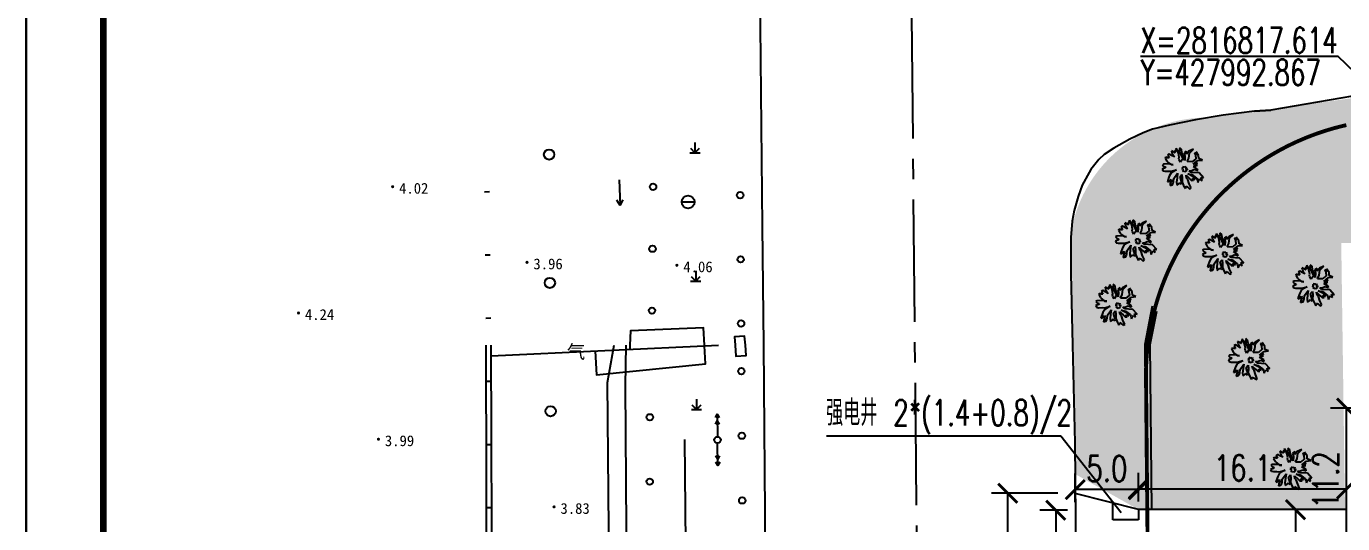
# Model space of a CAD drawing. Header units: millimetres. Extents: x 397874 to 6871063, y -8 to 5775840.
# Drawn here: x 428904.9 to 429007.4, y 2812998.6 to 2813037.3 of the extents above; entities that cross this region are included whole.
import ezdxf
from ezdxf.enums import TextEntityAlignment as Align

# ---------------------------------------------------------------- set-up
doc = ezdxf.new("R2010")
doc.units = ezdxf.units.MM
doc.header["$LTSCALE"] = 1000
for name, pattern in [('2', [0]), ('ACAD_ISO10W100', [18, 12, -3, 0, -3]), ('CENTER2', [28.575, 19.05, -3.175, 3.175, -3.175]), ('CONTINOUS', [0])]:
    doc.linetypes.add(name, pattern=pattern)
doc.layers.add('FRAME', color=3, linetype='Continuous', lineweight=18)
for name, color, linetype in [('GRASST', 62, 'Continuous'), ('T1', 92, 'Continuous'), ('坐标层', 7, 'Continuous'), ('居民地线', 2, 'Continuous'), ('植被线', 3, 'Continuous'), ('植被面', 3, 'Continuous'), ('水系线', 5, 'Continuous'), ('管线注记', 4, 'Continuous'), ('管线点', 4, 'Continuous'), ('管线线', 4, 'Continuous'), ('规划路中心线（FQ）', 2, 'Continuous'), ('规划路边线（FQ）', 7, 'Continuous'), ('高程点', 31, 'Continuous')]:
    doc.layers.add(name, color=color, linetype=linetype)
doc.styles.add('DIM', font='txt')
doc.styles.add('DMHT', font='simhei.ttf')
doc.styles.add('dxfs', font='txt.shx', dxfattribs={"width": 0.7, "bigfont": 'dxfs.shx'})
doc.styles.add('GXST', font='')
doc.styles.add('HZTXT', font='txt.shx', dxfattribs={"width": 0.75, "bigfont": 'hzdx.shx'})
doc.styles.get('GXST').set_extended_font_data('宋体')
doc.linetypes.add('629', pattern='A,4.5,-0.25,[162,SSAAA.SHX,S=0.5,R=0,X=0,Y=0],-0.25', length=5)
doc.dimstyles.new('ISO-25', dxfattribs={"dimtxt": 2, "dimasz": 0.75, "dimexe": 1.25, "dimexo": 0.625, "dimtad": 1, "dimdec": 1, "dimdsep": 46, "dimtxsty": 'HZTXT', "dimblk": 'ARCHTICK', "dimcen": 2.5, "dimadec": 0, "dimazin": 0, "dimtfac": 1, "dimtdec": 1, "dimtmove": 0, "dimatfit": 3, "dimldrblk": 'ARCHTICK', "dimfxl": 1, "dimarcsym": 0})

# ---------------------------------------------------------------- blocks, each defined once
blk = doc.blocks.new('LV-5-1')
at = {"layer": 'T1', "color": 92, "linetype": 'Continuous'}
for p, q in [((-0.731, 0.916), (-0.701, 0.733)), ((-0.548, 0.855), (-0.731, 0.916)), ((-0.516, 1.342), (-0.547, 1.19)), ((-0.547, 1.19), (-0.487, 1.068)), ((-0.395, 1.25), (-0.516, 1.342)), ((-0.487, 1.068), (-0.426, 1.007)), ((-0.426, 1.007), (-0.243, 0.884)), ((-0.304, 1.098), (-0.395, 1.25)), ((-0.182, 1.067), (-0.304, 1.098)), ((-0.211, 1.372), (-0.242, 1.189)), ((-0.242, 1.189), (-0.182, 1.067)), ((-0.15, 1.311), (-0.211, 1.372)), ((0.062, 1.066), (-0.15, 1.311)), ((0.183, 0.852), (0.062, 1.066)), ((0.367, 0.943), (0.275, 0.791)), ((0.489, 1.156), (0.367, 0.943)), ((0.581, 1.248), (0.489, 1.156)), ((0.703, 1.247), (0.581, 1.248)), ((0.672, 1.034), (0.703, 1.247)), ((0.702, 0.973), (0.672, 1.034)), ((0.824, 1.064), (0.702, 0.973)), ((0.793, 0.698), (0.946, 1.003)), ((0.946, 1.094), (0.824, 1.064)), ((0.946, 1.003), (0.946, 1.094)), ((-1.19, 0.369), (-1.373, 0.309)), ((-1.373, 0.309), (-1.373, 0.187)), ((-1.373, 0.187), (-1.068, 0.155)), ((-1.22, 0.552), (-1.098, 0.43)), ((-0.976, 0.551), (-1.22, 0.552)), ((-1.098, 0.43), (-1.19, 0.369)), ((-1.068, 0.155), (-0.764, 0.093)), ((-0.732, 0.52), (-0.976, 0.551)), ((-0.671, 0.672), (-0.823, 0.642)), ((-0.823, 0.642), (-0.762, 0.581)), ((-0.764, 0.093), (-0.642, 0.123)), ((-0.459, 0.062), (-0.764, -0.029)), ((-0.762, 0.581), (-0.58, 0.52)), ((-0.489, 0.367), (-0.732, 0.52)), ((-0.701, 0.733), (-0.671, 0.672)), ((-0.642, 0.123), (-0.459, 0.062)), ((-0.58, 0.52), (-0.336, 0.458)), ((-0.305, 0.671), (-0.548, 0.855)), ((-0.276, 0.275), (-0.489, 0.367)), ((-0.336, 0.458), (-0.276, 0.275)), ((-0.062, 0.487), (-0.305, 0.671)), ((-0.246, 0), (-0.216, -0.03)), ((-0.154, 0), (-0.246, 0)), ((-0.243, 0.884), (-0.062, 0.487)), ((-0.154, 0.092), (-0.154, 0)), ((-0.032, 0.091), (-0.154, 0.092)), ((0.028, 0.03), (-0.032, 0.091)), ((0.09, 0.091), (0.028, 0.03)), ((0.059, -0.001), (0.09, 0.091)), ((0.275, 0.791), (0.182, 0.426)), ((0.182, 0.426), (0.183, 0.578)), ((0.183, 0.578), (0.183, 0.852)), ((0.578, 0.455), (0.793, 0.698)), ((0.67, 0.577), (0.578, 0.455)), ((0.884, 0.667), (0.67, 0.577)), ((1.006, 0.698), (0.884, 0.667)), ((1.004, 0.118), (1.187, 0.24)), ((1.126, 0.149), (1.004, 0.118)), ((1.25, 0.697), (1.006, 0.698)), ((1.248, 0.148), (1.126, 0.149)), ((1.127, 0.453), (1.188, 0.545)), ((1.31, 0.453), (1.127, 0.453)), ((1.187, 0.24), (1.34, 0.331)), ((1.188, 0.545), (1.28, 0.636)), ((1.217, -0.065), (1.461, 0.087)), ((1.339, 0.117), (1.248, 0.148)), ((1.28, 0.636), (1.25, 0.697)), ((1.34, 0.453), (1.31, 0.453)), ((1.461, 0.087), (1.339, 0.117)), ((1.34, 0.331), (1.34, 0.453)), ((-1.132, -0.607), (-1.315, -0.697)), ((-1.315, -0.697), (-1.071, -0.759)), ((-1.283, -0.393), (-1.132, -0.607)), ((-1.101, -0.454), (-1.283, -0.393)), ((-1.071, -0.759), (-1.193, -0.881)), ((-1.193, -0.881), (-0.766, -0.791)), ((-0.979, -0.455), (-1.101, -0.454)), ((-0.947, -0.089), (-1.009, -0.211)), ((-0.856, -0.181), (-1.009, -0.333)), ((-1.009, -0.211), (-0.856, -0.181)), ((-1.009, -0.333), (-0.765, -0.303)), ((-0.613, -0.303), (-0.979, -0.455)), ((-0.764, -0.029), (-0.947, -0.089)), ((-0.766, -0.791), (-0.46, -0.334)), ((-0.765, -0.303), (-0.429, -0.091)), ((-0.429, -0.091), (-0.613, -0.303)), ((-0.4, -0.639), (-0.584, -0.791)), ((-0.584, -0.791), (-0.492, -0.822)), ((-0.492, -0.822), (-0.187, -0.67)), ((-0.46, -0.334), (-0.308, -0.274)), ((-0.369, -0.396), (-0.4, -0.639)), ((-0.308, -0.274), (-0.369, -0.396)), ((-0.187, -0.67), (-0.309, -0.792)), ((-0.309, -0.792), (-0.157, -0.701)), ((-0.157, -0.701), (-0.249, -0.945)), ((-0.249, -0.945), (-0.157, -0.792)), ((-0.216, -0.03), (-0.216, -0.152)), ((-0.216, -0.152), (-0.155, -0.122)), ((-0.157, -0.792), (-0.127, -1.036)), ((-0.155, -0.122), (-0.155, -0.244)), ((-0.155, -0.244), (-0.124, -0.152)), ((-0.127, -1.036), (-0.065, -0.732)), ((-0.124, -0.152), (0.028, -0.244)), ((-0.065, -0.732), (-0.006, -1.128)), ((-0.033, -0.183), (0.089, -0.153)), ((0.028, -0.244), (-0.033, -0.183)), ((0.15, -0.031), (0.059, -0.001)), ((0.059, -0.123), (0.15, -0.031)), ((0.089, -0.153), (0.059, -0.123)), ((0.118, -0.763), (0.301, -0.459)), ((0.178, -1.068), (0.118, -0.763)), ((0.301, -0.459), (0.453, -0.672)), ((0.453, -0.672), (0.727, -0.887)), ((0.454, -0.368), (1.002, -0.461)), ((0.697, -0.521), (0.454, -0.368)), ((0.607, -0.307), (0.485, -0.063)), ((0.485, -0.063), (0.668, -0.063)), ((1.155, -0.339), (0.607, -0.307)), ((0.668, -0.063), (0.76, -0.094)), ((0.911, -0.582), (0.697, -0.521)), ((0.727, -0.887), (0.817, -1.253)), ((0.758, -0.673), (0.94, -0.765)), ((0.849, -0.917), (0.758, -0.673)), ((0.76, -0.094), (0.82, -0.155)), ((0.82, -0.155), (1.094, -0.248)), ((0.94, -0.765), (0.911, -0.582)), ((1.002, -0.461), (1.215, -0.553)), ((1.094, -0.248), (1.277, -0.279)), ((1.277, -0.401), (1.155, -0.339)), ((1.155, -0.431), (1.277, -0.401)), ((1.368, -0.492), (1.155, -0.431)), ((1.215, -0.553), (1.368, -0.492)), ((1.339, -0.065), (1.217, -0.065)), ((1.247, -0.126), (1.339, -0.065)), ((1.369, -0.127), (1.247, -0.126)), ((1.277, -0.279), (1.46, -0.279)), ((1.278, -0.157), (1.369, -0.127)), ((1.4, -0.157), (1.278, -0.157)), ((1.338, -0.187), (1.4, -0.157)), ((1.46, -0.279), (1.338, -0.187)), ((-0.006, -1.128), (-0.128, -1.402)), ((-0.128, -1.402), (0.086, -1.25)), ((0.086, -1.25), (0.268, -1.342)), ((0.391, -1.16), (0.178, -1.068)), ((0.268, -1.342), (0.573, -1.313)), ((0.39, -1.282), (0.573, -1.191)), ((0.573, -1.313), (0.39, -1.282)), ((0.573, -1.191), (0.391, -1.16)), ((0.817, -1.253), (0.849, -0.917))]:
    blk.add_line(p, q, dxfattribs=at)
at = {"layer": 'T1', "color": 92, "linetype": 'Continuous', "style": 'DIM', "flags": 1}
for tag in ['XVALUE', 'YVALUE']:
    blk.add_attdef(tag, (0.028, 0.03), '', height=0.00002, rotation=359.82544, dxfattribs=at)
blk = doc.blocks.new('532100')
at = {"color": 0, "linetype": 'Continuous', "lineweight": -3, "flags": 128}
blk.add_lwpolyline([(-1, 0), (1, 0)], dxfattribs=at)
at = {"color": 0, "linetype": 'Continuous', "lineweight": -3}
blk.add_circle((0, 0), 1, dxfattribs=at)
blk = doc.blocks.new('6711002')
at = {"color": 0, "linetype": 'Continuous', "flags": 128}
for points in [[(0, 0), (4, 0)], [(4, 0), (3.13, 0.5)], [(4, 0), (3.13, -0.5)]]:
    blk.add_lwpolyline(points, dxfattribs=at)
blk = doc.blocks.new('831000')
at = {"linetype": '2'}
h = blk.add_hatch(color=0, dxfattribs=at)
edge = h.paths.add_edge_path(flags=0)
edge.add_arc((0, 0), 0.25, 0, 360)
blk = doc.blocks.new('954200')
at = {"color": 0, "linetype": 'Continuous', "lineweight": -3, "flags": 128}
for points in [[(-0.8, 0), (0.8, 0)], [(-0.707, 0.707), (0, 0)], [(0, 1.6), (0, 0), (0.707, 0.707)]]:
    blk.add_lwpolyline(points, dxfattribs=at)
blk = doc.blocks.new('931300')
at = {"color": 0, "linetype": 'Continuous', "lineweight": -3}
blk.add_circle((0, 0), 0.8, dxfattribs=at)
blk = doc.blocks.new('9376010')
at = {"color": 0, "linetype": 'Continuous'}
blk.add_circle((0, 0), 0.5, dxfattribs=at)
blk = doc.blocks.new('5113010')
at = {"color": 0, "linetype": 'Continuous', "flags": 128}
for points in [[(4, 0), (0.5, 0)], [(2.48, 0.3), (3, 0), (2.48, -0.3)], [(3.48, 0.3), (4, 0), (3.48, -0.3)]]:
    blk.add_lwpolyline(points, dxfattribs=at)
blk = doc.blocks.new('513200')
at = {"color": 0, "linetype": 'Continuous', "lineweight": -3}
blk.add_circle((0, 0), 0.5, dxfattribs=at)
blk = doc.blocks.new('a1-25')
at = {"layer": 'FRAME', "lineweight": 18}
for p, q in [((432556.65, 2815900.96), (432556.65, 2815059.96)), ((432566.65, 2815875.96), (432566.65, 2815069.96))]:
    blk.add_line(p, q, dxfattribs=at)
blk = doc.blocks.new('_ArchTick')
at = {"color": 0, "linetype": 'ByBlock', "const_width": 0.15}
blk.add_lwpolyline([(-0.5, -0.5), (0.5, 0.5)], dxfattribs=at)
blk = doc.blocks.new('*D771')
at = {"color": 0, "linetype": 'CONTINOUS', "lineweight": -2, "transparency": 16777216}
for p, q in [((429008.57, 2813007.57), (429006.49, 2813007.57)), ((429007.74, 2812996.37), (429007.74, 2813007.57)), ((429008.57, 2812996.37), (429006.49, 2812996.37))]:
    blk.add_line(p, q, dxfattribs=at)
at = {"layer": 'Defpoints', "color": 0, "linetype": 'CONTINOUS', "transparency": 16777216}
for p in [(429007.74, 2813007.57), (429009.19, 2813007.57), (429009.19, 2812996.37)]:
    blk.add_point(p, dxfattribs=at)
at = {"color": 0, "linetype": 'CONTINOUS', "lineweight": -2, "transparency": 16777216, "xscale": 1.5, "yscale": 1.5, "zscale": 1.5}
for p, rotation in [((429007.74, 2813007.57), 90), ((429007.74, 2812996.37), 270)]:
    blk.add_blockref('_ArchTick', p, dxfattribs=dict(at, rotation=rotation))
at = {"color": 0, "linetype": 'CONTINOUS', "transparency": 16777216, "insert": (429006.12, 2813001.97), "char_height": 2, "attachment_point": 5, "rotation": 90, "style": 'HZTXT'}
blk.add_mtext('11.2', dxfattribs=at)
blk = doc.blocks.new('_None')
blk = doc.blocks.new('*D775')
at = {"color": 0, "linetype": 'CONTINOUS', "lineweight": -2, "transparency": 16777216}
for p, q in [((429007.12, 2812999.67), (429002.51, 2812999.67)), ((429003.76, 2812999.67), (429003.76, 2812986.57)), ((429006.99, 2812986.57), (429002.51, 2812986.57))]:
    blk.add_line(p, q, dxfattribs=at)
at = {"layer": 'Defpoints', "color": 0, "linetype": 'CONTINOUS', "transparency": 16777216}
for p in [(429007.74, 2812999.67), (429003.76, 2812986.57), (429007.62, 2812986.57)]:
    blk.add_point(p, dxfattribs=at)
at = {"color": 0, "linetype": 'CONTINOUS', "lineweight": -2, "transparency": 16777216, "xscale": 1.5, "yscale": 1.5, "zscale": 1.5}
for p, rotation in [((429003.76, 2812999.67), 90), ((429003.76, 2812986.57), 270)]:
    blk.add_blockref('_ArchTick', p, dxfattribs=dict(at, rotation=rotation))
at = {"color": 0, "linetype": 'CONTINOUS', "transparency": 16777216, "insert": (429002.14, 2812993.12), "char_height": 2, "attachment_point": 5, "rotation": 90, "style": 'HZTXT'}
blk.add_mtext('13.1', dxfattribs=at)
blk = doc.blocks.new('*D776')
at = {"color": 0, "linetype": 'CONTINOUS', "lineweight": -2, "transparency": 16777216}
for p, q in [((428985.98, 2812999.62), (428983.83, 2812999.62)), ((428985.08, 2812999.62), (428985.08, 2812982.22)), ((428984.52, 2812982.22), (428983.83, 2812982.22))]:
    blk.add_line(p, q, dxfattribs=at)
at = {"layer": 'Defpoints', "color": 0, "linetype": 'CONTINOUS', "transparency": 16777216}
for p in [(428986.6, 2812999.62), (428985.08, 2812982.22), (428985.15, 2812982.22)]:
    blk.add_point(p, dxfattribs=at)
at = {"color": 0, "linetype": 'CONTINOUS', "lineweight": -2, "transparency": 16777216, "xscale": 1.5, "yscale": 1.5, "zscale": 1.5}
for p, rotation in [((428985.08, 2812999.62), 90), ((428985.08, 2812982.22), 270)]:
    blk.add_blockref('_ArchTick', p, dxfattribs=dict(at, rotation=rotation))
at = {"color": 0, "linetype": 'CONTINOUS', "transparency": 16777216, "insert": (428983.46, 2812990.92), "char_height": 2, "attachment_point": 5, "rotation": 90, "style": 'HZTXT'}
blk.add_mtext('17.4', dxfattribs=at)
blk = doc.blocks.new('*D777')
at = {"color": 0, "linetype": 'CONTINOUS', "lineweight": -2, "transparency": 16777216}
for p, q in [((428985.23, 2813000.94), (428980.08, 2813000.94)), ((428981.33, 2812982.22), (428981.33, 2813000.94)), ((428986.15, 2812982.22), (428980.08, 2812982.22))]:
    blk.add_line(p, q, dxfattribs=at)
at = {"layer": 'Defpoints', "color": 0, "linetype": 'CONTINOUS', "transparency": 16777216}
for p in [(428981.33, 2813000.94), (428985.86, 2813000.94), (428986.78, 2812982.22)]:
    blk.add_point(p, dxfattribs=at)
at = {"color": 0, "linetype": 'CONTINOUS', "lineweight": -2, "transparency": 16777216, "xscale": 1.5, "yscale": 1.5, "zscale": 1.5}
for p, rotation in [((428981.33, 2813000.94), 90), ((428981.33, 2812982.22), 270)]:
    blk.add_blockref('_ArchTick', p, dxfattribs=dict(at, rotation=rotation))
at = {"color": 0, "linetype": 'CONTINOUS', "transparency": 16777216, "insert": (428979.71, 2812991.58), "char_height": 2, "attachment_point": 5, "rotation": 90, "style": 'HZTXT'}
blk.add_mtext('18.7', dxfattribs=at)
blk = doc.blocks.new('*D778')
at = {"color": 0, "linetype": 'CONTINOUS', "lineweight": -2, "transparency": 16777216}
for p, q in [((428991.52, 2813000.3), (428991.52, 2813002.54)), ((429007.74, 2813000.3), (429007.74, 2813002.54)), ((428991.52, 2813001.29), (429007.74, 2813001.29))]:
    blk.add_line(p, q, dxfattribs=at)
at = {"layer": 'Defpoints', "color": 0, "linetype": 'CONTINOUS', "transparency": 16777216}
for p in [(429007.74, 2813001.29), (428991.52, 2812999.67), (429007.74, 2812999.67)]:
    blk.add_point(p, dxfattribs=at)
at = {"color": 0, "linetype": 'CONTINOUS', "lineweight": -2, "transparency": 16777216, "xscale": 1.5, "yscale": 1.5, "zscale": 1.5, "rotation": 180}
blk.add_blockref('_ArchTick', (428991.52, 2813001.29), dxfattribs=at)
at = {"color": 0, "linetype": 'CONTINOUS', "lineweight": -2, "transparency": 16777216, "xscale": 1.5, "yscale": 1.5, "zscale": 1.5}
blk.add_blockref('_ArchTick', (429007.74, 2813001.29), dxfattribs=at)
at = {"color": 0, "linetype": 'CONTINOUS', "transparency": 16777216, "insert": (428999.63, 2813002.92), "char_height": 2, "attachment_point": 5, "style": 'HZTXT'}
blk.add_mtext('16.1', dxfattribs=at)
blk = doc.blocks.new('*D779')
at = {"color": 0, "linetype": 'CONTINOUS', "lineweight": -2, "transparency": 16777216}
for p, q in [((428986.6, 2813000.25), (428986.6, 2813002.48)), ((428991.52, 2813000.3), (428991.52, 2813002.48)), ((428991.52, 2813001.23), (428986.6, 2813001.23))]:
    blk.add_line(p, q, dxfattribs=at)
at = {"layer": 'Defpoints', "color": 0, "linetype": 'CONTINOUS', "transparency": 16777216}
for p in [(428986.6, 2813001.23), (428986.6, 2812999.62), (428991.52, 2812999.67)]:
    blk.add_point(p, dxfattribs=at)
at = {"color": 0, "linetype": 'CONTINOUS', "lineweight": -2, "transparency": 16777216, "xscale": 1.5, "yscale": 1.5, "zscale": 1.5, "rotation": 180}
blk.add_blockref('_ArchTick', (428986.6, 2813001.23), dxfattribs=at)
at = {"color": 0, "linetype": 'CONTINOUS', "lineweight": -2, "transparency": 16777216, "xscale": 1.5, "yscale": 1.5, "zscale": 1.5}
blk.add_blockref('_ArchTick', (428991.52, 2813001.23), dxfattribs=at)
at = {"color": 0, "linetype": 'CONTINOUS', "transparency": 16777216, "insert": (428989.06, 2813002.86), "char_height": 2, "attachment_point": 5, "style": 'HZTXT'}
blk.add_mtext('5.0', dxfattribs=at)

msp = doc.modelspace()

# ---------------------------------------------------------------- hatches: boundary and pattern name
at = {"linetype": 'CONTINOUS'}
h = msp.add_hatch(dxfattribs=at)
h.set_pattern_fill('GRASS', color=3, scale=0.054, style=0)
h.set_pattern_definition([(90, (428986.3004, 2813005.5612), (-0.969867, 0.969867), [0.257175, -1.682559]), (45, (428986.3004, 2813005.5612), (-0.969868, 0.969868), [0.257175, -1.114425]), (135, (428986.3004, 2813005.5612), (-0.969868, -0.969868), [0.257175, -1.114425])])
edge = h.paths.add_edge_path()
edge.add_line((429160.371, 2813020.845), (429160.344, 2813023.212))
edge.add_line((429160.344, 2813023.212), (429158.865, 2813029.9))
edge.add_arc((429152.734, 2813028.545), 6.279, 12.46762, 66.82054)
edge.add_line((429155.206, 2813034.317), (429109.922, 2813034.317))
edge.add_line((429109.922, 2813034.317), (429053.008, 2813034.292))
edge.add_line((429053.008, 2813034.292), (429035.822, 2813034.266))
edge.add_line((429035.822, 2813034.266), (429028.309, 2813034.449))
edge.add_line((429028.309, 2813034.449), (428997.044, 2813030.215))
edge.add_arc((428996.897, 2813019.415), 10.8, 89.21672, 168.84395)
edge.add_line((428986.3, 2813021.505), (428986.574, 2813002.446))
edge.add_line((428986.574, 2813002.446), (428991.516, 2812999.672))
edge.add_line((428991.516, 2812999.672), (429007.616, 2812999.672))
edge.add_line((429007.616, 2812999.672), (429007.323, 2813020.432))
edge.add_line((429007.323, 2813020.432), (429160.371, 2813020.845))

# ---------------------------------------------------------------- linework, layer by layer
at = {"color": 3, "linetype": 'CONTINOUS'}
for p, q in [((429000.556, 2813030.704), (429001.837, 2813030.78)), ((429006.023, 2813029.171), (429006.023, 2813029.163)), ((428991.516, 2812999.672), (428986.59, 2813000.923)), ((428989.516, 2812998.872), (428989.514, 2813000.18)), ((429007.744, 2812999.672), (428991.516, 2812999.672)), ((428991.516, 2812999.672), (428991.516, 2812998.872)), ((428991.516, 2812998.872), (428989.516, 2812998.872))]:
    msp.add_line(p, q, dxfattribs=at)
msp.add_lwpolyline([(429261.258, 2813099.898), (429261.258, 2812595.298), (428904.858, 2812595.298), (428904.858, 2813099.898)], close=True)
at = {"color": 3, "linetype": 'CONTINOUS', "const_width": 0.5}
msp.add_lwpolyline([(428910.858, 2812601.298), (429255.258, 2812601.298), (429255.258, 2813084.898), (428910.858, 2813084.898), (428910.858, 2812601.298)], dxfattribs=at)
at = {"color": 1, "linetype": 'CENTER2', "ltscale": 0.0005, "flags": 128}
msp.add_lwpolyline([(428973.837, 2813038.115), (428976.78, 2812732.141)], dxfattribs=at)
msp.add_lwpolyline([(428973.837, 2813038.115), (428976.78, 2812732.141)], dxfattribs=at)
msp.add_lwpolyline([(428973.837, 2813038.115), (428976.78, 2812732.141)], dxfattribs=at)
msp.add_lwpolyline([(428973.837, 2813038.115), (428976.78, 2812732.141)], dxfattribs=at)
at = {"color": 1, "linetype": 'CONTINOUS', "const_width": 0.3}
msp.add_lwpolyline([(428994.482, 2812763.057), (428992.108, 2813009.92), (428992.107, 2813010.236), (428992.111, 2813010.552), (428992.121, 2813010.868), (428992.135, 2813011.184), (428992.154, 2813011.499), (428992.179, 2813011.814), (428992.208, 2813012.129), (428992.243, 2813012.443), (428992.282, 2813012.757), (428992.326, 2813013.07), (428992.375, 2813013.382), (428992.43, 2813013.694), (428992.489, 2813014.004), (428992.553, 2813014.314), (428992.621, 2813014.622), (428992.695, 2813014.93), (428992.774, 2813015.236), (428992.857, 2813015.541), (428992.945, 2813015.844), (428993.038, 2813016.146), (428993.136, 2813016.447), (428993.238, 2813016.746), (428993.346, 2813017.043), (428993.458, 2813017.339), (428993.574, 2813017.633), (428993.695, 2813017.925), (428993.821, 2813018.215), (428993.951, 2813018.503), (428994.086, 2813018.789), (428994.226, 2813019.072), (428994.369, 2813019.354), (428994.518, 2813019.633), (428994.67, 2813019.91), (428994.827, 2813020.184), (428994.989, 2813020.456), (428995.154, 2813020.725), (428995.324, 2813020.992), (428995.498, 2813021.256), (428995.676, 2813021.517), (428995.859, 2813021.775), (428996.045, 2813022.03), (428996.235, 2813022.283), (428996.43, 2813022.532), (428996.628, 2813022.778), (428996.83, 2813023.021), (428997.036, 2813023.261), (428997.246, 2813023.498), (428997.459, 2813023.731), (428997.676, 2813023.96), (428997.897, 2813024.186), (428998.121, 2813024.409), (428998.349, 2813024.629), (428998.58, 2813024.844), (428998.815, 2813025.056), (428999.053, 2813025.264), (428999.294, 2813025.469), (428999.538, 2813025.669), (428999.785, 2813025.866), (429000.036, 2813026.059), (429000.289, 2813026.247), (429000.546, 2813026.432), (429000.805, 2813026.613), (429001.068, 2813026.789), (429001.332, 2813026.962), (429001.6, 2813027.13), (429001.87, 2813027.294), (429002.143, 2813027.453), (429002.419, 2813027.609), (429002.696, 2813027.76), (429002.976, 2813027.906), (429003.259, 2813028.048), (429003.543, 2813028.186), (429003.83, 2813028.319), (429004.119, 2813028.447), (429004.41, 2813028.571), (429004.702, 2813028.691), (429004.997, 2813028.805), (429005.293, 2813028.915), (429005.591, 2813029.021), (429005.891, 2813029.121), (429006.192, 2813029.217), (429006.495, 2813029.308), (429006.799, 2813029.395), (429007.104, 2813029.476), (429007.411, 2813029.553), (429007.719, 2813029.625)], dxfattribs=at)
msp.add_lwpolyline([(428994.482, 2812763.057), (428992.108, 2813009.92), (428992.107, 2813010.236), (428992.111, 2813010.552), (428992.121, 2813010.868), (428992.135, 2813011.184), (428992.154, 2813011.499), (428992.179, 2813011.814), (428992.208, 2813012.129), (428992.243, 2813012.443), (428992.282, 2813012.757), (428992.326, 2813013.07), (428992.375, 2813013.382), (428992.43, 2813013.694), (428992.489, 2813014.004), (428992.553, 2813014.314), (428992.621, 2813014.622), (428992.695, 2813014.93), (428992.774, 2813015.236), (428992.857, 2813015.541), (428992.945, 2813015.844), (428993.038, 2813016.146), (428993.136, 2813016.447), (428993.238, 2813016.746), (428993.346, 2813017.043), (428993.458, 2813017.339), (428993.574, 2813017.633), (428993.695, 2813017.925), (428993.821, 2813018.215), (428993.951, 2813018.503), (428994.086, 2813018.789), (428994.226, 2813019.072), (428994.369, 2813019.354), (428994.518, 2813019.633), (428994.67, 2813019.91), (428994.827, 2813020.184), (428994.989, 2813020.456), (428995.154, 2813020.725), (428995.324, 2813020.992), (428995.498, 2813021.256), (428995.676, 2813021.517), (428995.859, 2813021.775), (428996.045, 2813022.03), (428996.235, 2813022.283), (428996.43, 2813022.532), (428996.628, 2813022.778), (428996.83, 2813023.021), (428997.036, 2813023.261), (428997.246, 2813023.498), (428997.459, 2813023.731), (428997.676, 2813023.96), (428997.897, 2813024.186), (428998.121, 2813024.409), (428998.349, 2813024.629), (428998.58, 2813024.844), (428998.815, 2813025.056), (428999.053, 2813025.264), (428999.294, 2813025.469), (428999.538, 2813025.669), (428999.785, 2813025.866), (429000.036, 2813026.059), (429000.289, 2813026.247), (429000.546, 2813026.432), (429000.805, 2813026.613), (429001.068, 2813026.789), (429001.332, 2813026.962), (429001.6, 2813027.13), (429001.87, 2813027.294), (429002.143, 2813027.453), (429002.419, 2813027.609), (429002.696, 2813027.76), (429002.976, 2813027.906), (429003.259, 2813028.048), (429003.543, 2813028.186), (429003.83, 2813028.319), (429004.119, 2813028.447), (429004.41, 2813028.571), (429004.702, 2813028.691), (429004.997, 2813028.805), (429005.293, 2813028.915), (429005.591, 2813029.021), (429005.891, 2813029.121), (429006.192, 2813029.217), (429006.495, 2813029.308), (429006.799, 2813029.395), (429007.104, 2813029.476), (429007.411, 2813029.553), (429007.719, 2813029.625)], dxfattribs=at)
at = {"layer": '坐标层', "color": 0, "linetype": 'Continuous'}
for p, q in [((428991.686, 2813035.003), (429007.056, 2813035.003)), ((429012.108, 2813030.111), (429007.056, 2813035.003)), ((428985.482, 2813005.389), (428967.21, 2813005.389)), ((428990.171, 2812999.413), (428985.482, 2813005.389))]:
    msp.add_line(p, q, dxfattribs=at)
at = {"layer": '居民地线', "color": 151, "linetype": 'Continuous', "lineweight": -3, "ltscale": 0.5}
for p, q in [((428992.038, 2813012.564), (428992.619, 2813015.534)), ((428992.438, 2813012.527), (428992.949, 2813015.136))]:
    msp.add_line(p, q, dxfattribs=at)
at = {"layer": '居民地线', "color": 151, "linetype": 'Continuous', "lineweight": -3, "ltscale": 0.5, "flags": 128}
for points in [[(428940.953, 2813024.414), (428940.553, 2813024.41)], [(428941.006, 2813019.493), (428940.606, 2813019.488)], [(428941.06, 2813014.571), (428940.66, 2813014.567)], [(428960.889, 2813012.469), (428960.833, 2813013.191), (428960.051, 2813013.12), (428960.091, 2813012.469)], [(428941.056, 2812938.28), (428940.981, 2812968.457), (428940.747, 2812991.019), (428940.681, 2813012.469)], [(428941.456, 2812938.281), (428941.381, 2812968.46), (428941.147, 2812991.022), (428941.081, 2813012.469)], [(428960.091, 2813012.469), (428960.143, 2813011.623), (428960.952, 2813011.681), (428960.889, 2813012.469)], [(428941.09, 2813009.649), (428940.69, 2813009.648)], [(428941.105, 2813004.727), (428940.705, 2813004.726)], [(428941.12, 2812999.805), (428940.72, 2812999.804)]]:
    msp.add_lwpolyline(points, dxfattribs=at)
at = {"layer": '居民地线', "color": 151, "linetype": 'Continuous', "lineweight": -3, "ltscale": 0.5}
for points in [[(428992.101, 2813005.561), (428992.038, 2813012.564)], [(428992.554, 2812999.672), (428992.438, 2813012.527)]]:
    msp.add_lwpolyline(points, dxfattribs=at)
at = {"layer": '水系线', "color": 151, "linetype": 'Continuous', "lineweight": -3, "ltscale": 0.5, "flags": 128}
for points in [[(428951.76, 2812812.469), (428951.446, 2812863.522), (428951.017, 2812912.59), (428950.153, 2813009.57), (428950.674, 2813012.469)], [(428951.583, 2813012.469), (428951.515, 2813009.305), (428952.199, 2812912.927), (428952.535, 2812863.734), (428952.791, 2812812.469)]]:
    msp.add_lwpolyline(points, dxfattribs=at)
at = {"layer": '管线线', "color": 151, "linetype": '629', "lineweight": -3, "ltscale": 0.5, "flags": 128}
for points in [[(428957.7, 2813012.469), (428957.636, 2813013.83), (428951.944, 2813013.586), (428951.893, 2813012.469)], [(428941.084, 2813011.642), (428958.803, 2813012.469)], [(428949.193, 2813012.02), (428949.279, 2813010.172), (428957.79, 2813011.027), (428957.702, 2813012.418), (428957.7, 2813012.469)], [(428951.893, 2813012.469), (428951.878, 2813012.146)]]:
    msp.add_lwpolyline(points, dxfattribs=at)
at = {"layer": '规划路中心线（FQ）', "color": 2, "linetype": 'ACAD_ISO10W100', "ltscale": 0.5, "flags": 128}
for points in [[(428962.316, 2813012.497), (428962.231, 2813021.754), (428962.063, 2813037.324), (428962.031, 2813059.848), (428961.739, 2813084.898)], [(429019.544, 2813033.401), (429017.593, 2813033.167), (429008.199, 2813031.877), (429001.837, 2813030.78)], [(429001.837, 2813030.78), (429000.556, 2813030.704), (428998.116, 2813030.387), (428995.973, 2813030.042), (428993.93, 2813029.608), (428992.618, 2813029.305), (428991.878, 2813029.02), (428990.853, 2813028.529), (428989.613, 2813027.835), (428988.848, 2813027.329), (428988.432, 2813026.953), (428987.819, 2813026.156), (428987.671, 2813025.922), (428987.129, 2813024.947), (428986.816, 2813024.07), (428986.503, 2813022.98), (428986.353, 2813022.149), (428986.247, 2813020.86), (428986.238, 2813019.472), (428986.254, 2813018.025), (428986.378, 2813012.497)], [(428964.047, 2812812.497), (428964.046, 2812813.664), (428963.925, 2812827.954), (428963.739, 2812855.85), (428963.53, 2812882.643), (428963.186, 2812917.641), (428962.871, 2812952.186), (428962.779, 2812960.442), (428962.555, 2812986.746), (428962.316, 2813012.497)], [(428986.378, 2813012.497), (428986.55, 2813004.86), (428986.739, 2812986.092), (428987.415, 2812917.999), (428988.117, 2812847.784), (428988.318, 2812814.087), (428988.35, 2812812.497)]]:
    msp.add_lwpolyline(points, dxfattribs=at)
at = {"layer": '规划路边线（FQ）', "color": 7, "linetype": 'Continuous', "ltscale": 0.5, "flags": 128}
msp.add_lwpolyline([(428956.149, 2813005.134), (428958.44, 2812766.984)], dxfattribs=at)

# ---------------------------------------------------------------- block references
at = {"color": 3, "linetype": 'CONTINOUS', "xscale": 0.6000000000000227, "yscale": 0.6000000000000227, "zscale": 0.6000000000000227}
msp.add_blockref('a1-25', (169370.869, 1123559.32), dxfattribs=at)
at = {"layer": 'GRASST', "xscale": 1.154735999051131, "yscale": 1.154735999051131, "zscale": 1.154735999051131, "rotation": 120.0001998542545}
for p in [(428995.023, 2813026.212), (428991.377, 2813020.605), (428998.156, 2813019.567), (429005.193, 2813017.094), (428989.846, 2813015.58), (429000.177, 2813011.345), (429003.471, 2813002.806)]:
    msp.add_blockref('LV-5-1', p, dxfattribs=at)
at = {"layer": '植被线', "color": 151}
for p, xscale, yscale, rotation in [((428953.697, 2813024.814), 0.5000000000487408, 0.5000000000487408, 269.4994297785914), ((428960.487, 2813024.165), 0.4999999997768182, 0.4999999997768182, 270.3806061462711), ((428953.655, 2813019.992), 0.5000000000487408, 0.5000000000487408, 269.4994297785914), ((428960.52, 2813019.166), 0.4999999997768182, 0.4999999997768182, 270.3806061462711), ((428953.613, 2813015.171), 0.5000000000487408, 0.5000000000487408, 269.4994297785914), ((428960.554, 2813014.167), 0.4999999997768182, 0.4999999997768182, 270.3806061462711), ((428960.578, 2813010.455), 0.4999999997768182, 0.4999999997768182, 270.3806061462711), ((428953.446, 2813006.866), 0.5000000001489485, 0.5000000001489485, 269.915333658003), ((428960.612, 2813005.421), 0.4999999997768182, 0.4999999997768182, 270.3806061462711), ((428953.438, 2813001.846), 0.5000000001489485, 0.5000000001489485, 269.915333658003), ((428960.645, 2813000.386), 0.4999999997768182, 0.4999999997768182, 270.3806061462711)]:
    msp.add_blockref('9376010', p, dxfattribs=dict(at, xscale=xscale, yscale=yscale, rotation=rotation))
at = {"layer": '植被面', "color": 151, "xscale": 0.5, "yscale": 0.5}
for name, p in [('954200', (428956.958, 2813027.47)), ('931300', (428945.594, 2813027.328)), ('954200', (428957.021, 2813017.472)), ('931300', (428945.656, 2813017.33)), ('931300', (428945.717, 2813007.332)), ('954200', (428957.083, 2813007.473))]:
    msp.add_blockref(name, p, dxfattribs=at)
at = {"layer": '水系线', "color": 151, "xscale": 0.5000000002325463, "yscale": 0.5000000002325463, "rotation": 272.2311775991215}
msp.add_blockref('6711002', (428951.055, 2813025.354), dxfattribs=at)
at = {"layer": '管线点', "color": 151, "xscale": 0.5, "yscale": 0.5}
msp.add_blockref('532100', (428956.428, 2813023.635), dxfattribs=at)
at = {"layer": '管线线', "color": 151}
for name, xscale, yscale, rotation in [('5113010', 0.4999999998358641, 0.4999999998358641, 90.55694979330423), ('513200', 0.5000000000425115, 0.5000000000425115, 90.64178756668801), ('5113010', 0.5000000000466867, 0.5000000000466867, 270.7266235255576)]:
    msp.add_blockref(name, (428958.717, 2813005.096), dxfattribs=dict(at, xscale=xscale, yscale=yscale, rotation=rotation))
at = {"layer": '高程点', "color": 151, "xscale": 0.5, "yscale": 0.5}
for p in [(428933.404, 2813024.825, 4.02), (428943.872, 2813018.933, 3.955), (428955.555, 2813018.705, 4.057), (428926.065, 2813014.987, 4.24), (428932.298, 2813005.153, 3.99), (428945.979, 2812999.88, 3.828)]:
    msp.add_blockref('831000', p, dxfattribs=at)

# ---------------------------------------------------------------- texts
at = {"color": 0, "linetype": 'CONTINOUS', "ltscale": 10, "style": 'dxfs', "width": 0.7}
for s, p in [('X=2816817.614', (428991.686, 2813035.233)), ('Y=427992.867', (428991.686, 2813032.726)), ('强电井 2*(1.4+0.8)/2', (428967.18, 2813006.211))]:
    msp.add_text(s, height=2, dxfattribs=at).set_placement(p)
at = {"layer": '管线注记', "color": 151, "style": 'GXST'}
msp.add_text('气', height=1.05, dxfattribs=at).set_placement((428947.691, 2813011.968), align=Align.MIDDLE_CENTER)
msp.add_text('气', height=1.05, dxfattribs=at).set_placement((428947.691, 2813011.968), align=Align.MIDDLE_CENTER)
at = {"layer": '高程点', "color": 151, "style": 'DMHT'}
for s, p in [('4.02', (428933.904, 2813025.124, 4.02)), ('3.96', (428944.372, 2813019.232, 3.955)), ('4.06', (428956.055, 2813019.004, 4.057)), ('4.24', (428926.565, 2813015.286, 4.24)), ('3.99', (428932.798, 2813005.452, 3.99)), ('3.83', (428946.479, 2813000.179, 3.828))]:
    msp.add_text(s, height=0.84, dxfattribs=at).set_placement(p, align=Align.TOP_LEFT)

# ---------------------------------------------------------------- dimensions: what is measured, and where the dimension line sits
at = {"color": 3, "linetype": 'CONTINOUS'}
for base, p1, p2, picture, middle in [((429007.744, 2813007.572), (429009.19, 2812996.372), (429009.19, 2813007.572), '*D771', (429006.119, 2813001.972)), ((428981.333, 2813000.944), (428986.777, 2812982.223), (428985.859, 2813000.944), '*D777', (428979.708, 2812991.584)), ((428985.081, 2812982.223), (428986.603, 2812999.622), (428985.15, 2812982.223), '*D776', (428983.456, 2812990.923)), ((429003.76, 2812986.572), (429007.744, 2812999.672), (429007.616, 2812986.572), '*D775', (429002.135, 2812993.122))]:
    dim = msp.add_linear_dim(base=base, p1=p1, p2=p2, angle=90, dimstyle='ISO-25', override={"dimasz": 1.5, "dimzin": 0, "dimldrblk": 'None'}, dxfattribs=at)
    dim.commit()
    dim.dimension.update_dxf_attribs({"geometry": picture, "text_midpoint": middle})
for base, p2, text, picture, middle in [((428986.603, 2813001.233), (428986.603, 2812999.622), '5.0', '*D779', (428989.059, 2813002.858)), ((429007.744, 2813001.295), (429007.744, 2812999.672), '16.1', '*D778', (428999.63, 2813002.92))]:
    dim = msp.add_linear_dim(base=base, p1=(428991.516, 2812999.672), p2=p2, text=text, dimstyle='ISO-25', override={"dimasz": 1.5, "dimzin": 0, "dimldrblk": 'None'}, dxfattribs=at)
    dim.commit()
    dim.dimension.update_dxf_attribs({"geometry": picture, "text_midpoint": middle})

doc.saveas('drawing.dxf')
